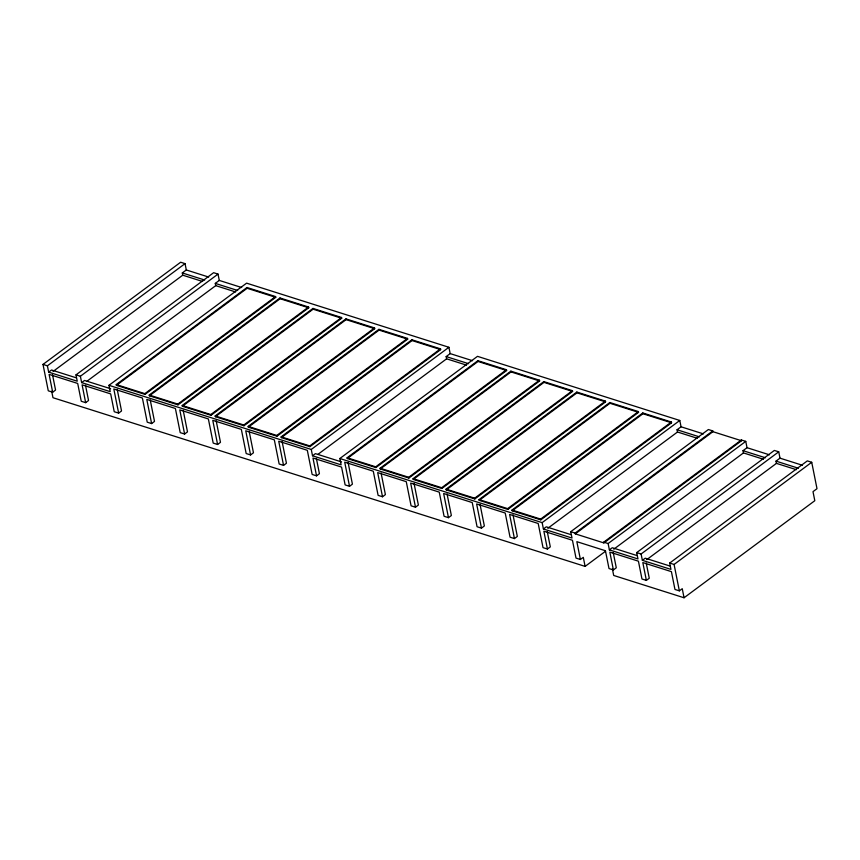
<?xml version="1.0" encoding="UTF-8"?>
<svg xmlns="http://www.w3.org/2000/svg" width="860" height="860" viewBox="0 0 860 860"><rect width="100%" height="100%" fill="white"/><g stroke="black" fill="none" stroke-linecap="round" stroke-linejoin="round"><path stroke-width="1.29" d="M52.514 374.788L55.567 390.053L52.675 392.203L48.278 390.816L43 364.414L180.643 262.236L185.04 263.633L186.308 269.965L208.679 277.06M43 364.414L47.397 365.812L185.04 263.633M47.397 365.812L48.665 372.144L51.557 369.993L76.411 377.873M202.637 281.489L182.75 275.189L182.299 272.942L186.308 269.965M53.073 371.445L182.75 275.189M48.665 372.144L77.249 381.206L75.981 374.874L213.624 272.695L218.021 274.093L219.289 280.425L241.66 287.519M75.981 374.874L80.378 376.261L218.021 274.093M80.378 376.261L81.646 382.603L84.538 380.453L110.639 388.731M235.619 291.948L215.731 285.638L215.29 283.392L219.289 280.425M87.129 381.109L215.731 285.638M52.675 392.203L49.106 374.39L77.701 383.452L81.259 401.265L85.656 402.663L88.548 400.513L85.495 385.237M81.646 382.603L110.231 391.655L108.962 385.323L246.605 283.155L448.909 347.279L450.178 353.611L472.548 360.706M116.251 384.57L247.003 287.509L275.598 296.571L275.748 297.345L144.996 394.396L116.412 385.334L116.251 384.57L144.846 393.633L275.598 296.571M116.412 385.334L247.153 288.283L275.748 297.345M85.656 402.663L82.098 384.839L110.682 393.901L114.24 411.725L118.637 413.112L121.529 410.972L117.207 389.354M149.242 395.03L279.984 297.969L308.579 307.031L308.729 307.794L177.977 404.856L149.393 395.793L149.242 395.03L177.826 404.092L308.579 307.031M149.393 395.793L280.145 298.732L308.729 307.794M118.637 413.112L113.81 388.967L142.394 398.019L147.221 422.174L151.618 423.571L154.51 421.421L150.199 399.814M182.223 405.479L312.975 308.428L341.56 317.49L341.71 318.254L210.958 415.305L182.374 406.242L182.223 405.479L210.807 414.541L341.56 317.49M182.374 406.242L313.126 309.192L341.71 318.254M151.618 423.571L146.791 399.416L175.386 408.478L180.213 432.634L184.599 434.02L187.491 431.881L183.18 410.263M215.204 415.939L345.957 318.877L374.541 327.94L374.691 328.703L243.95 425.764L215.355 416.702L215.204 415.939L243.788 425.001L374.541 327.94M215.355 416.702L346.107 319.64L374.691 328.703M184.599 434.02L179.783 409.876L208.367 418.938L213.194 443.083L217.591 444.48L220.482 442.33L216.161 420.723M248.185 426.388L378.938 329.337L407.522 338.399L407.683 339.162L276.931 436.224L248.346 427.162L248.185 426.388L276.78 435.45L407.522 338.399M248.346 427.162L379.088 330.1L407.683 339.162M217.591 444.48L212.764 420.325L241.348 429.387L246.175 453.542L250.572 454.94L253.463 452.79L249.142 431.183M281.166 436.848L411.918 339.786L440.513 348.848L440.664 349.622L309.912 446.673L281.327 437.611L281.166 436.848L309.761 445.91L440.513 348.848M281.327 437.611L412.08 340.56L440.664 349.622M250.572 454.94L245.745 430.785L274.329 439.847L279.156 464.002L283.553 465.389L286.444 463.25L282.123 441.631M108.962 385.323L311.266 449.447L448.909 347.279M311.266 449.447L312.524 455.789L315.416 453.639L341.527 461.917M466.507 365.135L446.619 358.824L446.168 356.577L450.178 353.611M318.017 454.295L446.619 358.824M283.553 465.389L278.726 441.234L307.321 450.296L312.148 474.451L316.534 475.849L319.425 473.699L316.383 458.423M312.524 455.789L341.119 464.851L339.85 458.509L477.493 356.341L679.787 420.465L681.055 426.796L703.426 433.892M347.139 457.756L477.891 360.695L506.475 369.757L506.626 370.531L375.885 467.582L347.289 458.52L347.139 457.756L375.723 466.819L506.475 369.757M347.289 458.52L478.042 361.469L506.626 370.531M316.534 475.849L312.975 458.025L341.57 467.087L345.129 484.911L349.525 486.298L352.417 484.158L348.096 462.54M380.12 468.216L510.872 371.154L539.457 380.217L539.618 380.98L408.865 478.042L380.27 468.979L380.12 468.216L408.715 477.279L539.457 380.217M380.27 468.979L511.023 371.918L539.618 380.98M349.525 486.298L344.699 462.153L373.283 471.205L378.11 495.36L382.506 496.757L385.398 494.608L381.077 473M413.101 478.665L543.853 381.614L572.448 390.676L572.599 391.44L441.846 488.491L413.262 479.428L413.101 478.665L441.696 487.727L572.448 390.676M413.262 479.428L544.014 382.377L572.599 391.44M382.506 496.757L377.68 472.602L406.264 481.664L411.091 505.82L415.487 507.206L418.379 505.067L414.058 483.449M446.093 489.125L576.834 392.063L605.429 401.125L605.58 401.889L474.827 498.95L446.243 489.888L446.093 489.125L474.677 498.187L605.429 401.125M446.243 489.888L576.995 392.837L605.58 401.889M415.487 507.206L410.661 483.062L439.256 492.124L444.072 516.269L448.469 517.666L451.36 515.516L447.05 493.909M479.074 499.574L609.826 402.523L638.41 411.585L638.561 412.348L507.819 509.41L479.224 500.348L479.074 499.574L507.658 508.636L638.41 411.585M479.224 500.348L609.976 403.286L638.561 412.348M448.469 517.666L443.642 493.511L472.237 502.573L477.063 526.729L481.46 528.126L484.352 525.976L480.031 504.368M512.055 510.034L642.807 412.972L671.391 422.034L671.553 422.808L540.8 519.859L512.205 510.797L512.055 510.034L540.65 519.096L671.391 422.034M512.205 510.797L642.957 413.746L671.553 422.808M481.46 528.126L476.633 503.971L505.218 513.033L510.044 537.188L514.441 538.575L517.333 536.436L513.011 514.817M339.85 458.509L542.144 522.633L679.787 420.465M542.144 522.633L543.413 528.975L546.304 526.825L571.169 534.705M697.395 438.32L677.508 432.01L677.057 429.763L681.055 426.796M547.831 528.276L677.508 432.01M514.441 538.575L509.614 514.42L538.199 523.482L543.025 547.637L547.422 549.035L550.314 546.885L547.261 531.609M543.413 528.975L572.008 538.038L570.739 531.695L708.382 429.527L712.779 430.914L712.929 431.688L741.513 440.739L741.363 439.976L603.72 542.155L603.87 542.918L741.513 440.739M570.739 531.695L575.136 533.092L712.779 430.914M575.136 533.092L575.286 533.856L712.929 431.688M547.422 549.035L543.864 531.211L572.448 540.274L576.007 558.097L580.403 559.484L583.295 557.345L585.112 566.396L605.472 551.282M603.72 542.155L608.117 543.541L745.76 441.373L747.028 447.705L769.399 454.8M608.117 543.541L609.385 549.884L612.277 547.734L637.131 555.614M763.357 459.229L743.47 452.919L743.018 450.672L747.028 447.705M613.793 549.185L743.47 452.919M580.403 559.484L576.845 541.671L605.429 550.733L608.998 568.546L613.395 569.943L616.287 567.793L613.234 552.529M609.385 549.884L637.97 558.946L636.701 552.604L774.344 450.436L778.741 451.822L780.009 458.165L802.38 465.249M636.701 552.604L641.098 554.001L778.741 451.822M641.098 554.001L642.366 560.333L645.258 558.194L670.112 566.073M796.338 469.678L776.451 463.379L776.01 461.132L780.009 458.165M646.774 559.634L776.451 463.379M613.395 569.943L609.826 552.12L638.421 561.182L641.979 579.006L646.376 580.392L649.268 578.253L646.215 562.978M642.366 560.333L670.95 569.395L669.682 563.063L807.325 460.885L811.722 462.282L817 488.684L813.001 491.651L814.807 500.703L684.055 597.764L613.696 575.458L612.406 568.987M669.682 563.063L674.079 564.45L811.722 462.282M646.376 580.392L642.818 562.58L671.402 571.642L674.96 589.455L679.357 590.852L682.249 588.702L684.055 597.764M741.363 439.976L745.76 441.373M182.299 272.942L204.68 280.027M215.29 283.392L237.661 290.487M446.168 356.577L468.55 363.673M677.057 429.763L699.427 436.858M743.018 450.672L765.4 457.767M776.01 461.132L798.381 468.227M575.286 533.856L603.87 542.918M585.112 566.396L52.976 397.718L51.686 391.257M674.079 564.45L679.357 590.852M642.807 412.972L642.957 413.746M609.826 402.523L609.976 403.286M576.834 392.063L576.995 392.837M543.853 381.614L544.014 382.377M540.65 519.096L540.8 519.859M510.872 371.154L511.023 371.918M507.658 508.636L507.819 509.41M477.891 360.695L478.042 361.469M474.677 498.187L474.827 498.95M441.696 487.727L441.846 488.491M411.918 339.786L412.08 340.56M408.715 477.279L408.865 478.042M378.938 329.337L379.088 330.1M375.723 466.819L375.885 467.582M345.957 318.877L346.107 319.64M312.975 308.428L313.126 309.192M309.761 445.91L309.912 446.673M279.984 297.969L280.145 298.732M276.78 435.45L276.931 436.224M247.003 287.509L247.153 288.283M243.788 425.001L243.95 425.764M210.807 414.541L210.958 415.305M177.826 404.092L177.977 404.856M144.846 393.633L144.996 394.396"/></g></svg>
